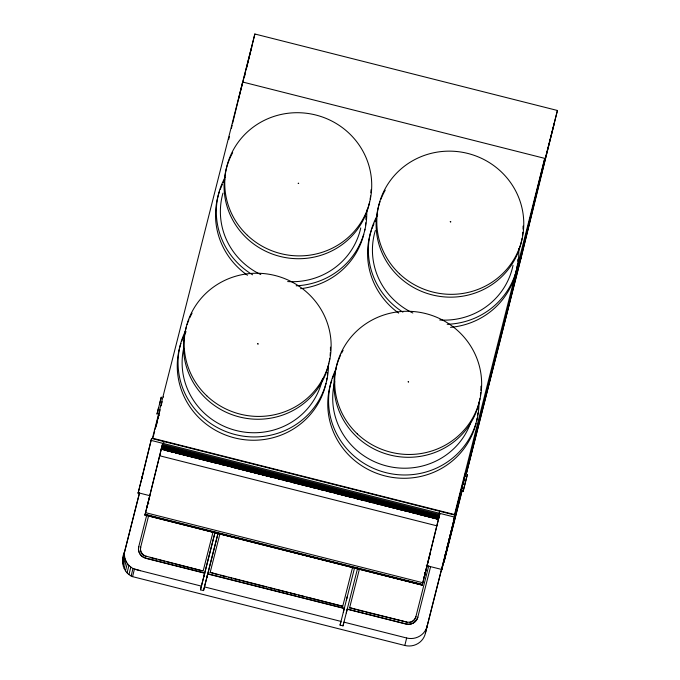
<?xml version="1.0" encoding="UTF-8"?>
<svg xmlns="http://www.w3.org/2000/svg" width="680" height="680" viewBox="0 0 680 680"><rect width="100%" height="100%" fill="white"/><g stroke="black" fill="none" stroke-linecap="round" stroke-linejoin="round"><path stroke-width="1.02" d="M444.176 559.113L424.94 634.933A16.957 16.473 13.7 0 1 404.829 645.473L132.575 576.649C122.791 572.781 120.352 560.362 124.627 551.497L139.451 493.008M122.579 561.348L124.627 551.497M465.604 473.034L465.205 474.555M430.389 552.899L422.195 585.131L144.951 515.058L162.189 445.434L439.425 515.516M458.175 502.809L457.716 504.645L461.185 490.475M246.296 69.292L254.855 34L557.421 110.483L520.787 258.885M425.068 573.81L424.201 577.201L438.532 518.967L422.195 585.131L144.951 515.058M445.978 553.129L445.392 555.424L455.2 515.185L151.581 438.438L141.831 478.448L142.367 476.383M155.898 426.929L156.663 423.708M157.156 421.685L158.874 414.715M159.12 413.703L159.239 413.219L159.094 413.746M122.731 563.856L124.55 556.385L124.397 553.877M156.612 424.405L157.361 421.328M123.284 566.312L125.103 558.85L124.55 556.385M228.658 139.57L229.406 136.51M231.395 128.35L232.144 125.256M232.645 123.199L242.683 82.025L545.258 158.508L520.379 260.559L466.352 473.815M124.202 568.667L126.029 561.204L125.103 558.85M244.315 77.444L245.055 74.392M125.485 570.86L127.313 563.397L126.029 561.204M127.1 572.84L128.919 565.377L127.313 563.397M128.996 574.566L130.815 567.094L128.919 565.377M161.287 448.885L161.194 449.31L161.313 448.86L438.549 518.933L439.96 513.417L438.43 519.384L438.549 518.933M131.138 575.986L132.965 568.514L130.815 567.094M204.663 573.197L145.817 558.322A9.724 9.443 13.7 0 1 138.712 546.788L138.754 546.601A9.724 9.443 13.7 0 0 145.86 558.135L204.706 573.01L203.762 576.904M132.575 576.649L134.394 569.185L201.391 586.117L200.481 589.823L203.524 590.597L217.923 533.774M140.42 548.428A7.726 7.505 13.7 0 1 140.59 547.46L140.683 547.086A7.726 7.505 13.7 0 0 146.336 556.257L203.158 571.021L213.12 531.675M146.336 556.257L146.243 556.631A7.726 7.505 13.7 0 1 145.282 556.325M203.524 590.597L207.706 573.962L344.25 608.481M206.796 577.668L217.838 533.962M218.305 574.838L210.171 572.381L342.737 606.288L306.748 597.193M357.663 568.012L343.009 625.855L340.068 625.107L340.977 621.401L204.433 586.891M343.341 612.187L344.293 608.294L207.748 573.775M346.35 600.321L347.301 596.428M343.009 625.855L343.91 622.14L406.649 638.001A16.957 16.473 13.7 0 0 427.337 625.311L442.629 564.944M346.281 612.927L347.233 609.034L406.079 623.909A9.724 9.443 13.7 0 0 417.826 617.142L417.775 617.329A9.724 9.443 13.7 0 1 406.036 624.096L347.191 609.221M355.657 609.552L349.648 607.639L406.555 622.021A7.718 7.497 13.7 0 0 415.879 616.649L415.795 617.024A7.718 7.497 13.7 0 1 409.471 622.565M365.823 612.119L406.555 622.021M404.829 645.473L406.649 638.001M425.519 632.774L427.337 625.311M444.406 558.178L446.123 551.157M462.859 484.313L466.012 471.41L464.814 476.094M500.148 340.433L500.327 339.694M505.3 320.093L505.487 319.353M151.581 438.438L138.031 493.391L138.295 492.388M158.363 416.611L158.772 415.055L158.372 416.594M455.2 515.185L441.66 570.104L446.386 551.531M460.7 491.98L460.853 491.334L459.867 495.142M162.231 445.289L162.724 443.335L146.965 507.127L147.662 504.415M450.746 532.771L461.304 489.575L453.339 520.871M461.371 489.744L461.048 491.054L463.862 479.833M463.241 482.8L462.264 486.685M158.482 416.644L158.788 415.438M460.547 493L461.728 488.325M451.265 530.757L450.475 533.885M159.12 414.12L159.502 412.607M450.542 533.664L450.831 532.483M449.735 536.817L450.653 533.188M461.295 490.017L462.553 485.562M450.262 534.769L448.808 540.506M158.627 407.541L156.969 414.188L161.296 397.069L159.638 403.716M159.783 411.442L160.216 409.743M161.211 405.824L161.585 404.353M461.848 487.798L463.182 482.537M463.717 480.573L465.375 473.935L464.788 476.221M461.983 487.823L459.867 496.204M447.21 546.839L449.387 538.237M446.496 549.687L447.975 543.847M465.171 483.31L463.063 491.563L467.389 474.444L465.29 482.69M139.536 487.535L138.474 491.708M139.876 486.217L142.774 474.785M254.855 34L152.464 438.183L454.529 514.531L544.748 158.381L520.914 256.173L465.239 475.958M238.527 99.144L251.761 46.886M153.094 437.376L154.649 431.248M155.168 429.207L157.496 420.019M157.751 419.016L158.1 417.648M161.891 403.121L162.265 401.659M122.808 558.96L139.536 492.949M149.846 495.813L144.968 514.998M163.498 443.53L163.99 441.575M138.712 546.788L146.778 514.938M140.59 547.46L148.725 515.346M201.391 586.117L215.05 532.177M200.481 589.823L214.88 533.01M210.077 572.755L220.04 533.417M342.737 606.288L352.656 567.111M340.068 625.107L354.671 567.468M349.562 608.013L359.516 568.684M439.187 513.213L439.679 511.258M415.795 617.024L428.757 565.828M417.775 617.329L430.5 567.094M463.769 480.208L464.508 477.275M545.258 158.508L557.421 110.483M459.187 498.908L459.96 495.839M464.329 478.014L465.077 475.039M540.829 176.647L554.327 123.369M443.147 562.904L445.995 551.65M458.592 501.237L459.374 498.151M444.371 558.331L444.55 557.642M444.941 556.062L462.638 486.225M463.156 484.168L464.712 478.014M462.119 490.39L443.912 562.411L461.95 491.206M466.276 473.96L521.415 256.3M157.981 418.106L158.185 417.299M158.601 415.684L158.797 414.894M458.864 500.157L458.133 503.047L458.464 501.712M163.412 397.137L163.548 396.618M140.327 570.682L132.965 568.514M151.088 440.394L454.699 517.14M162.444 444.423L439.679 514.505M161.959 446.352L439.195 516.435M161.746 447.16L438.983 517.242M161.568 447.856L438.812 517.931M161.423 448.426L438.66 518.5M165.299 450.347L168.376 451.129M170.433 451.647L173.51 452.421M175.567 452.94L195.075 457.869M197.132 458.396L203.286 459.952M205.343 460.471L211.506 462.026M213.554 462.544L216.639 463.327M221.774 464.618L224.85 465.4M232.042 467.219L251.549 472.149M253.606 472.668L259.76 474.223M261.817 474.742L267.979 476.298M270.028 476.825L273.113 477.598M278.248 478.898L281.325 479.672M283.381 480.19L286.458 480.973M291.593 482.273L308.023 486.421M310.08 486.94L316.234 488.504M318.291 489.022L324.453 490.577M326.502 491.096L329.587 491.878M334.721 493.17L337.798 493.952M339.855 494.471L346.018 496.026M348.067 496.544L351.152 497.327M356.286 498.618L364.497 500.701M366.554 501.219L372.708 502.775M374.765 503.293L380.927 504.849M382.976 505.367L386.061 506.149M388.118 506.668L394.273 508.223M396.329 508.742L402.492 510.306M404.541 510.825L407.626 511.598M412.76 512.899L415.837 513.672M417.894 514.199L420.971 514.972M423.028 515.491L429.19 517.046M431.239 517.565L437.401 519.129M159.554 455.736L436.798 525.81M138.184 492.745L149.651 495.644M426.292 565.573L441.804 569.491M148.019 503.004L148.793 503.2M424.481 572.883L425.255 573.078M145.537 512.652L422.781 582.735M145.137 514.275L422.382 584.35M145.035 514.692L422.28 584.766M146.055 515.049L422.263 584.868M150.314 557.659L156.408 559.198M158.44 559.716L164.543 561.255M166.575 561.765L172.669 563.312M174.701 563.822L202.147 570.758M220.362 575.356L226.533 576.912M228.59 577.431L231.676 578.212M233.733 578.731L239.904 580.295M241.961 580.813L266.637 587.053M268.694 587.571L274.865 589.135M276.922 589.654L288.235 592.51M290.292 593.028L296.463 594.592M298.52 595.111L304.691 596.666M357.688 610.071L363.783 611.609M470.73 422.586A71.085 69.028 13.7 0 1 383.562 465.12A71.085 69.028 13.7 0 1 334.755 381.659M476.034 423.453A75.344 73.168 13.7 0 1 381.854 475.048A75.344 73.168 13.7 0 1 331.772 380.434M332.512 378.42A75.344 73.168 13.7 0 1 334.628 373.507M478.21 406.58A75.344 73.168 13.7 0 1 478.159 408.705M477.862 412.973A75.344 73.168 13.7 0 1 477.623 415.106M477.139 418.268A75.344 73.168 13.7 0 1 476.739 420.368M479.009 402.228A75.344 73.168 13.7 0 1 387.413 473.008A75.344 73.168 13.7 0 1 335.894 369.249M479.927 398.675A73.602 71.477 13.7 0 1 385.789 453.815A73.602 71.477 13.7 0 1 340.697 354.943M341.624 353.073A73.602 71.477 13.7 0 1 343.094 350.344M480.964 386.223A73.602 71.477 13.7 0 1 480.87 390.371M480.726 392.453A73.602 71.477 13.7 0 1 480.394 395.573M326.009 383.358A75.344 73.168 13.7 0 1 232.917 437.461A75.344 73.168 13.7 0 1 180.922 343.4M181.628 341.377A75.344 73.168 13.7 0 1 186.056 331.678M327.683 366.426A75.344 73.168 13.7 0 1 327.7 368.543M327.539 372.801A75.344 73.168 13.7 0 1 327.361 374.926M326.969 378.114A75.344 73.168 13.7 0 1 326.442 381.276M328.491 363.128A75.344 73.168 13.7 0 1 237.43 435.089A75.344 73.168 13.7 0 1 185.385 331.211M322.49 378.973A71.085 69.028 13.7 0 1 238.246 431.018A71.085 69.028 13.7 0 1 183.685 348.236M328.805 363.681A73.602 71.477 13.7 0 1 238.901 416.815A73.602 71.477 13.7 0 1 186.439 326.629M187.068 324.649A73.602 71.477 13.7 0 1 188.912 319.762M189.754 317.841A73.602 71.477 13.7 0 1 192.083 313.2M330.446 347.14A73.602 71.477 13.7 0 1 330.438 350.251M330.361 352.325A73.602 71.477 13.7 0 1 330.123 355.453M329.749 358.564A73.602 71.477 13.7 0 1 329.23 361.649M516.545 269.714A75.344 73.168 13.7 0 1 450.525 327.335M398.65 313.106A75.344 73.168 13.7 0 1 371.229 230.783M371.943 228.769A75.344 73.168 13.7 0 1 373.975 223.822M374.892 221.893A75.344 73.168 13.7 0 1 376.363 219.062M517.913 259.123A75.344 73.168 13.7 0 1 517.76 261.256M517.429 264.452A75.344 73.168 13.7 0 1 516.944 267.614M518.729 248.514A75.344 73.168 13.7 0 1 447.193 324.292M402.892 312.146A75.344 73.168 13.7 0 1 377.68 214.846M513.017 265.319A71.085 69.028 13.7 0 1 439.722 319.991M412.837 312.995A71.085 69.028 13.7 0 1 375.334 230.52M522.036 238.535A73.602 71.477 13.7 0 1 431.519 294.721A73.602 71.477 13.7 0 1 380.035 201.569M380.757 199.606A73.602 71.477 13.7 0 1 385.212 190.204M523.082 226.083A73.602 71.477 13.7 0 1 523.031 229.194M522.843 232.322A73.602 71.477 13.7 0 1 522.512 235.441M363.783 234.371A75.344 73.168 13.7 0 1 300.543 288.694M247.452 275.273A75.344 73.168 13.7 0 1 219.529 191.344M220.269 189.338A75.344 73.168 13.7 0 1 222.377 184.416M223.321 182.504A75.344 73.168 13.7 0 1 224.833 179.707M365.959 216.435A75.344 73.168 13.7 0 1 365.908 219.623M365.712 222.819A75.344 73.168 13.7 0 1 365.508 224.952M364.897 229.185A75.344 73.168 13.7 0 1 364.497 231.276M366.681 210.086A75.344 73.168 13.7 0 1 296.174 285.821M252.603 274.805A75.344 73.168 13.7 0 1 225.114 177.335M360.749 227.927A71.085 69.028 13.7 0 1 287.666 281.562M260.788 274.567A71.085 69.028 13.7 0 1 222.98 193.103M369.597 202.147A73.602 71.477 13.7 0 1 272.816 254.218A73.602 71.477 13.7 0 1 232.662 152.668M371.017 189.72A73.602 71.477 13.7 0 1 370.872 192.839M370.583 195.968A73.602 71.477 13.7 0 1 370.158 199.07M144.364 555.891A7.726 7.505 13.7 0 1 142.06 553.971M141.482 553.163A7.726 7.505 13.7 0 1 140.463 550.392M407.456 622.582A7.718 7.497 13.7 0 1 406.47 622.395M257.652 343.825L258.128 343.952L257.652 343.825M298.231 183.303L298.699 183.421L298.248 183.243M408.161 381.871L408.637 381.99L408.187 381.811M450.279 221.739L450.755 221.858L450.279 221.739M438.473 519.231L162.265 449.412L438.464 519.248M357.289 433.865A73.602 71.477 13.7 0 0 479.527 400.911A73.602 71.477 13.7 0 0 387.694 313.846A73.602 71.477 13.7 0 0 357.289 433.865M206.78 395.82A73.602 71.477 13.7 0 0 329.018 362.865A73.602 71.477 13.7 0 0 237.184 275.808A73.602 71.477 13.7 0 0 206.78 395.82M399.406 273.725A73.602 71.477 13.7 0 0 521.645 240.771A73.602 71.477 13.7 0 0 429.802 153.714A73.602 71.477 13.7 0 0 399.406 273.725M247.358 235.288A73.602 71.477 13.7 0 0 369.597 202.343A73.602 71.477 13.7 0 0 277.754 115.277A73.602 71.477 13.7 0 0 247.358 235.288"/></g></svg>
